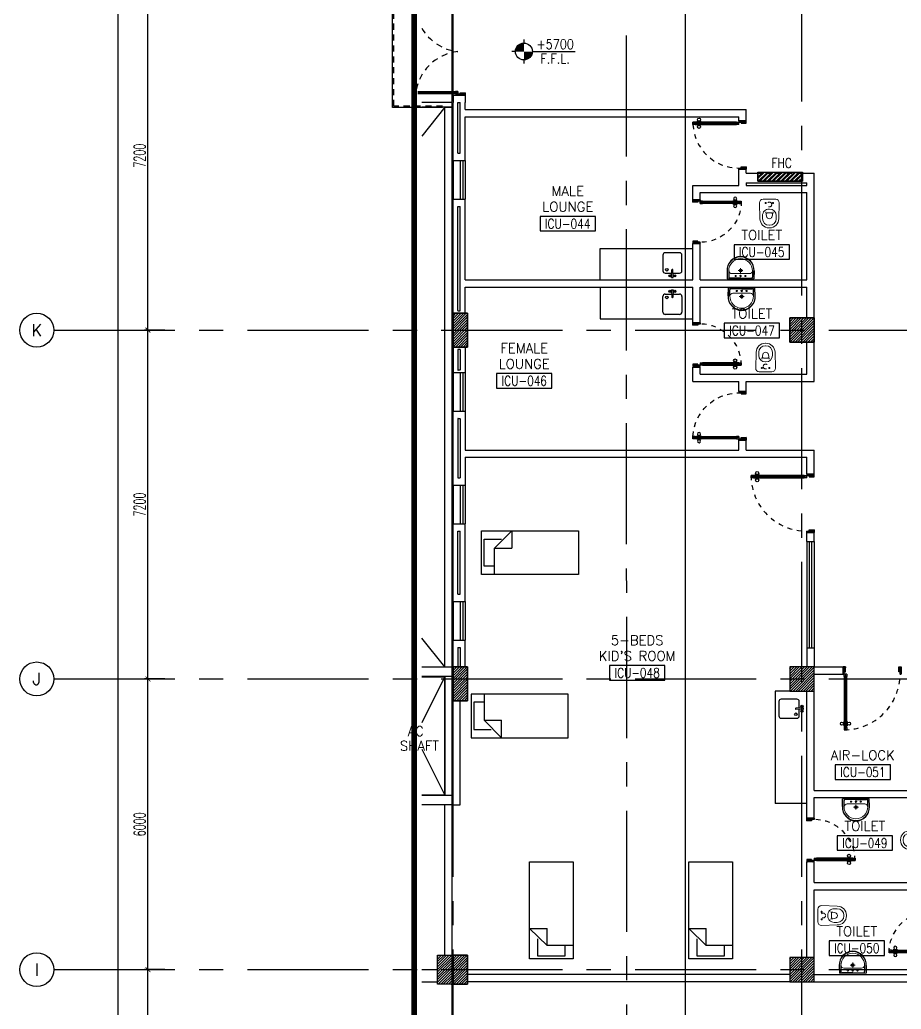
# Model space of a CAD drawing. Extents: x -0.3 to 93.5, y -1.1 to 78.4.
# Drawn here: x -0.35 to 17.84, y 36.15 to 56.57 of the extents above; entities that cross this region are included whole.
import ezdxf
from ezdxf.enums import TextEntityAlignment as Align

# ---------------------------------------------------------------- set-up
doc = ezdxf.new("R2010")
doc.units = 0
doc.header["$MEASUREMENT"] = 0
doc.header["$PDMODE"] = 34
for name, pattern in [('CENTER2', [1.125, 0.75, -0.125, 0.125, -0.125]), ('CENTERX2', [4, 2.5, -0.5, 0.5, -0.5]), ('DASHED', [0.75, 0.5, -0.25]), ('HIDDEN', [0.375, 0.25, -0.125]), ('HIDDEN2', [0.1875, 0.125, -0.0625])]:
    doc.linetypes.add(name, pattern=pattern)
doc.layers.get('0').update_dxf_attribs({"linetype": 'CONTINUOUS'})
doc.layers.get('DEFPOINTS').update_dxf_attribs({"linetype": 'CONTINUOUS'})
for name, color, linetype in [('AX-CR', 11, 'CONTINUOUS'), ('AX-DIM', 11, 'CONTINUOUS'), ('AX-TXT', 2, 'CONTINUOUS'), ('AXES', 11, 'CENTERX2'), ('COL', 11, 'CONTINUOUS'), ('DOOR', 7, 'CONTINUOUS'), ('ELEV', 11, 'CONTINUOUS'), ('FHC', 11, 'CONTINUOUS'), ('FIX', 11, 'CONTINUOUS'), ('FUR', 11, 'CONTINUOUS'), ('HAT', 11, 'CONTINUOUS'), ('INSUL', 11, 'CONTINUOUS'), ('LEV-PL', 11, 'CONTINUOUS'), ('NON-MEDICAL', 11, 'CONTINUOUS'), ('RM-BOX', 11, 'CONTINUOUS'), ('RM-NAME', 11, 'CONTINUOUS'), ('RM-NO', 11, 'CONTINUOUS'), ('ROOF', 11, 'CONTINUOUS'), ('SHAFT', 11, 'CONTINUOUS'), ('STR', 11, 'CONTINUOUS'), ('SUNI-FUR', 11, 'CONTINUOUS'), ('WALL', 11, 'CONTINUOUS'), ('WIN', 11, 'CONTINUOUS')]:
    doc.layers.add(name, color=color, linetype=linetype)
doc.styles.add('ROMANS', font='ROMANS.shx', dxfattribs={"width": 0.6})
doc.styles.add('S', font='ROMANS.SHX')
doc.dimstyles.new('STANDARD in', dxfattribs={"dimtxt": 0.24, "dimasz": 0.1, "dimexe": 0.07, "dimexo": 0.05, "dimgap": 0.05, "dimtad": 1, "dimdec": 0, "dimlfac": 1000, "dimzin": 0, "dimdsep": 46, "dimtxsty": 'ROMANS', "dimblk": 'ARCHTICK', "dimcen": 0.05, "dimdle": 0.05, "dimclrd": 7, "dimclre": 7, "dimclrt": 2, "dimadec": 0, "dimazin": 0, "dimtfac": 1, "dimtdec": 0, "dimtmove": 2, "dimatfit": 3, "dimldrblk": 'ARCHTICK', "dimfxl": 0, "dimtolj": 1, "dimtzin": 0, "dimarcsym": 0})

# ---------------------------------------------------------------- blocks, each defined once
blk = doc.blocks.new('*X110')
at = {"color": 0}
for p, q in [((73379, 149535), (73834, 149990)), ((73379, 149588), (73781, 149990)), ((73379, 149641), (73728, 149990)), ((73379, 149694), (73675, 149990)), ((73379, 149747), (73622, 149990)), ((73379, 149800), (73569, 149990)), ((73379, 149853), (73516, 149990)), ((73379, 149906), (73463, 149990)), ((73379, 149959), (73410, 149990)), ((73387, 149490), (73879, 149982)), ((73440, 149490), (73879, 149929)), ((73493, 149490), (73879, 149876)), ((73546, 149490), (73879, 149822)), ((73599, 149490), (73879, 149769)), ((73653, 149490), (73879, 149716)), ((73706, 149490), (73879, 149663)), ((73759, 149490), (73879, 149610)), ((73812, 149490), (73879, 149557)), ((73865, 149490), (73879, 149504))]:
    blk.add_line(p, q, dxfattribs=at)
blk = doc.blocks.new('*X109')
at = {"color": 0}
for p, q in [((73379, 155527), (73842, 155990)), ((73379, 155580), (73789, 155990)), ((73379, 155633), (73736, 155990)), ((73379, 155686), (73683, 155990)), ((73379, 155739), (73629, 155990)), ((73379, 155793), (73576, 155990)), ((73379, 155846), (73523, 155990)), ((73379, 155899), (73470, 155990)), ((73379, 155952), (73417, 155990)), ((73395, 155490), (73879, 155974)), ((73448, 155490), (73879, 155921)), ((73501, 155490), (73879, 155868)), ((73554, 155490), (73879, 155815)), ((73607, 155490), (73879, 155762)), ((73660, 155490), (73879, 155709)), ((73713, 155490), (73879, 155656)), ((73766, 155490), (73879, 155603)), ((73819, 155490), (73879, 155550)), ((73872, 155490), (73879, 155497))]:
    blk.add_line(p, q, dxfattribs=at)
blk = doc.blocks.new('*X107')
at = {"color": 0}
for p, q in [((73379, 162740), (73829, 163190)), ((73379, 162793), (73776, 163190)), ((73379, 162846), (73723, 163190)), ((73379, 162899), (73670, 163190)), ((73379, 162952), (73617, 163190)), ((73379, 163005), (73564, 163190)), ((73379, 163058), (73511, 163190)), ((73379, 163111), (73458, 163190)), ((73379, 163164), (73405, 163190)), ((73382, 162690), (73879, 163187)), ((73435, 162690), (73879, 163134)), ((73488, 162690), (73879, 163081)), ((73541, 162690), (73879, 163028)), ((73594, 162690), (73879, 162975)), ((73647, 162690), (73879, 162922)), ((73700, 162690), (73879, 162869)), ((73753, 162690), (73879, 162816)), ((73806, 162690), (73879, 162763)), ((73859, 162690), (73879, 162710))]:
    blk.add_line(p, q, dxfattribs=at)
blk = doc.blocks.new('AXL')
at = {"layer": 'AX-CR'}
blk.add_circle((-350, 0), 350, dxfattribs=at)
at = {"layer": 'AX-TXT', "style": 'ROMANS'}
blk.add_attdef('AX', text='', height=250, dxfattribs=at).set_placement((-350, 0), align=Align.MIDDLE)
blk = doc.blocks.new('_ARCHTICK')
at = {"color": 0, "linetype": 'ByBlock', "const_width": 0.15}
blk.add_lwpolyline([(-0.5, -0.5), (0.5, 0.5)], dxfattribs=at)
blk = doc.blocks.new('*D162')
at = {"layer": 'AX-DIM', "color": 7, "lineweight": -2, "ltscale": 0.3}
for p, q in [((5.705, 64.82), (1.613, 64.82)), ((1.683, 5.45), (1.683, 64.87)), ((6.384, 5.5), (1.613, 5.5))]:
    blk.add_line(p, q, dxfattribs=at)
at = {"layer": 'DEFPOINTS', "color": 0, "ltscale": 0.3}
for p in [(1.683, 64.82), (5.755, 64.82), (6.434, 5.5)]:
    blk.add_point(p, dxfattribs=at)
at = {"layer": 'AX-DIM', "color": 7, "lineweight": -2, "ltscale": 0.3, "xscale": 0.1, "yscale": 0.1, "zscale": 0.1}
for p, rotation in [((1.683, 64.82), 90), ((1.683, 5.5), 270)]:
    blk.add_blockref('_ARCHTICK', p, dxfattribs=dict(at, rotation=rotation))
at = {"layer": 'AX-DIM', "color": 2, "ltscale": 0.3, "insert": (1.513, 35.16), "char_height": 0.24, "attachment_point": 5, "rotation": 90, "style": 'ROMANS'}
blk.add_mtext('\\A1;59320', dxfattribs=at)
blk = doc.blocks.new('*D166')
at = {"layer": 'AX-DIM', "color": 7, "lineweight": -2, "ltscale": 0.3}
for p, q in [((2.295, 50.12), (2.295, 57.42)), ((2.645, 57.37), (2.225, 57.37)), ((2.645, 50.17), (2.225, 50.17))]:
    blk.add_line(p, q, dxfattribs=at)
at = {"layer": 'DEFPOINTS', "color": 0, "ltscale": 0.3}
for p in [(2.295, 57.37), (2.695, 57.37), (2.695, 50.17)]:
    blk.add_point(p, dxfattribs=at)
at = {"layer": 'AX-DIM', "color": 7, "lineweight": -2, "ltscale": 0.3, "xscale": 0.1, "yscale": 0.1, "zscale": 0.1}
for p, rotation in [((2.295, 57.37), 90), ((2.295, 50.17), 270)]:
    blk.add_blockref('_ARCHTICK', p, dxfattribs=dict(at, rotation=rotation))
at = {"layer": 'AX-DIM', "color": 2, "ltscale": 0.3, "insert": (2.125, 53.77), "char_height": 0.24, "attachment_point": 5, "rotation": 90, "style": 'ROMANS'}
blk.add_mtext('\\A1;7200', dxfattribs=at)
blk = doc.blocks.new('*D167')
at = {"layer": 'AX-DIM', "color": 7, "lineweight": -2, "ltscale": 0.3}
for p, q in [((2.645, 50.17), (2.225, 50.17)), ((2.295, 42.92), (2.295, 50.22)), ((2.645, 42.97), (2.225, 42.97))]:
    blk.add_line(p, q, dxfattribs=at)
at = {"layer": 'DEFPOINTS', "color": 0, "ltscale": 0.3}
for p in [(2.295, 50.17), (2.695, 50.17), (2.695, 42.97)]:
    blk.add_point(p, dxfattribs=at)
at = {"layer": 'AX-DIM', "color": 7, "lineweight": -2, "ltscale": 0.3, "xscale": 0.1, "yscale": 0.1, "zscale": 0.1}
for p, rotation in [((2.295, 50.17), 90), ((2.295, 42.97), 270)]:
    blk.add_blockref('_ARCHTICK', p, dxfattribs=dict(at, rotation=rotation))
at = {"layer": 'AX-DIM', "color": 2, "ltscale": 0.3, "insert": (2.125, 46.57), "char_height": 0.24, "attachment_point": 5, "rotation": 90, "style": 'ROMANS'}
blk.add_mtext('\\A1;7200', dxfattribs=at)
blk = doc.blocks.new('*D168')
at = {"layer": 'AX-DIM', "color": 7, "lineweight": -2, "ltscale": 0.3}
for p, q in [((2.645, 42.97), (2.225, 42.97)), ((2.295, 36.92), (2.295, 43.02)), ((2.645, 36.97), (2.225, 36.97))]:
    blk.add_line(p, q, dxfattribs=at)
at = {"layer": 'DEFPOINTS', "color": 0, "ltscale": 0.3}
for p in [(2.295, 42.97), (2.695, 42.97), (2.695, 36.97)]:
    blk.add_point(p, dxfattribs=at)
at = {"layer": 'AX-DIM', "color": 7, "lineweight": -2, "ltscale": 0.3, "xscale": 0.1, "yscale": 0.1, "zscale": 0.1}
for p, rotation in [((2.295, 42.97), 90), ((2.295, 36.97), 270)]:
    blk.add_blockref('_ARCHTICK', p, dxfattribs=dict(at, rotation=rotation))
at = {"layer": 'AX-DIM', "color": 2, "ltscale": 0.3, "insert": (2.125, 39.97), "char_height": 0.24, "attachment_point": 5, "rotation": 90, "style": 'ROMANS'}
blk.add_mtext('\\A1;6000', dxfattribs=at)
blk = doc.blocks.new('*D169')
at = {"layer": 'AX-DIM', "color": 7, "lineweight": -2, "ltscale": 0.3}
for p, q in [((2.645, 36.97), (2.225, 36.97)), ((2.295, 33.32), (2.295, 37.02)), ((2.645, 33.37), (2.225, 33.37))]:
    blk.add_line(p, q, dxfattribs=at)
at = {"layer": 'DEFPOINTS', "color": 0, "ltscale": 0.3}
for p in [(2.295, 36.97), (2.695, 36.97), (2.695, 33.37)]:
    blk.add_point(p, dxfattribs=at)
at = {"layer": 'AX-DIM', "color": 7, "lineweight": -2, "ltscale": 0.3, "xscale": 0.1, "yscale": 0.1, "zscale": 0.1}
for p, rotation in [((2.295, 36.97), 90), ((2.295, 33.37), 270)]:
    blk.add_blockref('_ARCHTICK', p, dxfattribs=dict(at, rotation=rotation))
at = {"layer": 'AX-DIM', "color": 2, "ltscale": 0.3, "insert": (2.125, 35.17), "char_height": 0.24, "attachment_point": 5, "rotation": 90, "style": 'ROMANS'}
blk.add_mtext('\\A1;3600', dxfattribs=at)
blk = doc.blocks.new('COL50')
at = {"layer": 'COL'}
blk.add_lwpolyline([(-250, 250), (-250, -250), (250, -250), (250, 250)], close=True, dxfattribs=at)
blk = doc.blocks.new('LEV1')
at = {"layer": 'LEV-PL'}
for p, q in [((0, 245), (0, 175)), ((-175, 0), (-245, 0)), ((175, 0), (1061, 0)), ((0, -175), (0, -245))]:
    blk.add_line(p, q, dxfattribs=at)
at = {"layer": 'LEV-PL', "const_width": 175}
for points in [[(-88, 0, -0.414214), (0, 88, -1)], [(88, 0, -0.414214), (0, -88, -1)]]:
    blk.add_lwpolyline(points, format="xyb", dxfattribs=at)
at = {"layer": 'LEV-PL'}
blk.add_circle((0, 0), 175, dxfattribs=at)
at = {"layer": 'LEV-PL', "color": 4, "style": 'S', "width": 0.85}
for tag, p in [('+0000', (646, 50)), ('F.F.L.', (646, -250))]:
    blk.add_attdef(tag, text='', height=200, dxfattribs=at).set_placement(p, align=Align.CENTER)
blk = doc.blocks.new('RM1')
at = {"layer": 'RM-BOX'}
blk.add_lwpolyline([(570, -200), (-570, -200), (-570, -500), (570, -500)], close=True, dxfattribs=at)
at = {"layer": 'RM-NAME', "style": 'ROMANS'}
for tag, p in [('ROOMNAME1', (0, 324)), ('ROOMNAME2', (0, 0))]:
    blk.add_attdef(tag, text='', height=200, dxfattribs=at).set_placement(p, align=Align.MIDDLE)
at = {"layer": 'RM-NO', "style": 'ROMANS', "width": 0.8}
blk.add_attdef('ROOMNO', text='', height=200, dxfattribs=at).set_placement((0, -350), align=Align.MIDDLE)
blk = doc.blocks.new('DOOR90')
at = {"layer": 'DOOR', "color": 0, "linetype": 'ByBlock'}
for p, q in [((-150, 0), (-150, -25)), ((-150, 0), (0, 0)), ((0, -50), (0, 0)), ((-1000, -25), (-1000, -75)), ((-1000, -75), (-1000, -25)), ((-950, -25), (-1000, -25)), ((-950, -75), (-1000, -75)), ((-970, -42), (-970, -58)), ((-950, -42), (-970, -42)), ((-950, -58), (-970, -58)), ((-950, -25), (-950, -42)), ((-950, -58), (-950, -75)), ((-918, -25), (-918, -18)), ((-828, -18), (-918, -18)), ((-918, -75), (-918, -82)), ((-828, -82), (-918, -82)), ((-905, -18), (-905, -9)), ((-905, -9), (-840, -9)), ((-905, -18), (-840, -18)), ((-905, -82), (-905, -91)), ((-905, -82), (-840, -82)), ((-905, -91), (-840, -91)), ((-840, -18), (-840, -9)), ((-840, -82), (-840, -91)), ((-828, -25), (-828, -18)), ((-828, -75), (-828, -82)), ((-200, -42), (-200, -25)), ((-200, -25), (-150, -25)), ((-180, -42), (-200, -42)), ((-200, -75), (-200, -58)), ((-200, -58), (-180, -58)), ((-150, -75), (-200, -75)), ((-180, -58), (-180, -42)), ((-150, -75), (-150, -25)), ((-150, -25), (-100, -25)), ((-100, -25), (-100, -50)), ((-100, -50), (0, -50)), ((-150, -900), (-150, -875)), ((-150, -875), (-100, -875)), ((0, -900), (-150, -900)), ((-150, -900), (0, -900)), ((-100, -850), (0, -850)), ((-100, -875), (-100, -850)), ((0, -850), (0, -900))]:
    blk.add_line(p, q, dxfattribs=at)
at = {"layer": 'DOOR', "color": 9, "linetype": 'ByBlock'}
for p, q in [((0, -50), (-114, 0)), ((0, -50), (-40, 0)), ((0, -50), (-100, -37)), ((0, -850), (-114, -900)), ((0, -850), (-100, -863)), ((0, -850), (-40, -900))]:
    blk.add_line(p, q, dxfattribs=at)
at = {"layer": 'DOOR', "linetype": 'ByBlock'}
for p, q in [((-200, -25), (-950, -25)), ((-200, -42), (-950, -42)), ((-200, -58), (-950, -58)), ((-950, -75), (-200, -75))]:
    blk.add_line(p, q, dxfattribs=at)
at = {"layer": 'DOOR', "color": 0, "linetype": 'ByBlock'}
for centre in [(-873, 24), (-873, -124)]:
    blk.add_circle(centre, 32.4, dxfattribs=at)
at = {"layer": 'DOOR', "color": 9, "linetype": 'ByBlock'}
for centre, radius, start, end in [((0, -50), 154, 161.1053, 166.2858), ((0, -50), 134, 158.1598, 169.28), ((0, -50), 94.4, 148.0182, 180), ((0, -50), 74.4, 137.7764, 180), ((0, -50), 114, 154.0838, 167.3774), ((0, -50), 54.4, 113.2074, 180), ((0, -50), 34.4, 90, 180), ((0, -50), 14.4, 90, 180), ((0, -850), 154, 193.7142, 198.8947), ((0, -850), 134, 190.72, 201.8402), ((0, -850), 94.4, 180, 211.9818), ((0, -850), 74.4, 180, 222.2236), ((0, -850), 54.4, 180, 246.7926), ((0, -850), 34.4, 180, 270), ((0, -850), 14.4, 180, 270)]:
    blk.add_arc(centre, radius, start, end, dxfattribs=at)
at = {"layer": 'DOOR', "linetype": 'HIDDEN', "ltscale": 0.5}
blk.add_arc((-150, -25), 850, 180, 270, dxfattribs=at)
blk = doc.blocks.new('DOOR100')
at = {"layer": 'DOOR', "color": 0, "linetype": 'ByBlock'}
for p, q in [((-25, 1300), (-75, 1300)), ((-75, 1300), (-25, 1300)), ((-75, 1250), (-75, 1300)), ((-58, 1250), (-75, 1250)), ((-42, 1270), (-58, 1270)), ((-58, 1250), (-58, 1270)), ((-42, 1250), (-42, 1270)), ((-25, 1250), (-42, 1250)), ((-25, 1250), (-25, 1300)), ((-82, 1205), (-91, 1205)), ((-91, 1205), (-91, 1140)), ((-82, 1140), (-91, 1140)), ((-75, 1218), (-82, 1218)), ((-82, 1128), (-82, 1218)), ((-82, 1205), (-82, 1140)), ((-75, 1128), (-82, 1128)), ((-25, 1218), (-18, 1218)), ((-25, 1128), (-18, 1128)), ((-18, 1128), (-18, 1218)), ((-18, 1205), (-9, 1205)), ((-18, 1205), (-18, 1140)), ((-18, 1140), (-9, 1140)), ((-9, 1205), (-9, 1140)), ((-1200, 0), (-1200, 150)), ((-1200, 150), (-1175, 150)), ((-1200, 150), (-1200, 0)), ((-1150, 0), (-1200, 0)), ((-1175, 150), (-1175, 100)), ((-1175, 100), (-1150, 100)), ((-1150, 100), (-1150, 0)), ((-75, 200), (-58, 200)), ((-75, 150), (-75, 200)), ((-75, 150), (-25, 150)), ((-58, 200), (-58, 180)), ((-58, 180), (-42, 180)), ((-50, 100), (-50, 0)), ((-25, 100), (-50, 100)), ((-50, 0), (0, 0)), ((-42, 200), (-25, 200)), ((-42, 180), (-42, 200)), ((-25, 200), (-25, 150)), ((0, 150), (-25, 150)), ((-25, 150), (-25, 100)), ((0, 150), (0, 0))]:
    blk.add_line(p, q, dxfattribs=at)
at = {"layer": 'DOOR', "linetype": 'ByBlock'}
for p, q in [((-75, 1250), (-75, 200)), ((-58, 200), (-58, 1250)), ((-42, 200), (-42, 1250)), ((-25, 200), (-25, 1250)), ((0, 0), (0, 150))]:
    blk.add_line(p, q, dxfattribs=at)
at = {"layer": 'DOOR', "color": 9, "linetype": 'ByBlock'}
for p, q in [((-1150, 0), (-1200, 114)), ((-1150, 0), (-1200, 40)), ((-1150, 0), (-1163, 100)), ((-50, 0), (0, 114)), ((-50, 0), (-37, 100)), ((-50, 0), (0, 40))]:
    blk.add_line(p, q, dxfattribs=at)
at = {"layer": 'DOOR', "color": 0, "linetype": 'ByBlock'}
for centre in [(-124, 1173), (24, 1173)]:
    blk.add_circle(centre, 32.4, dxfattribs=at)
at = {"layer": 'DOOR', "linetype": 'HIDDEN', "ltscale": 0.5}
blk.add_arc((-25, 150), 1150, 90, 180.0001, dxfattribs=at)
at = {"layer": 'DOOR', "color": 9, "linetype": 'ByBlock'}
for centre, radius, start, end in [((-1150, 0), 154, 103.7142, 108.8947), ((-1150, 0), 134, 100.72, 111.8402), ((-1150, 0), 94.4, 90, 121.9818), ((-1150, 0), 74.4, 90, 132.2236), ((-1150, 0), 54.4, 90, 156.7926), ((-1150, 0), 34.4, 90, 180), ((-1150, 0), 14.4, 90, 180), ((-50, 0), 94.4, 58.0182, 90), ((-50, 0), 74.4, 47.7764, 90), ((-50, 0), 54.4, 23.2074, 90), ((-50, 0), 34.4, 0, 90), ((-50, 0), 14.4, 0, 90), ((-50, 0), 134, 68.1598, 79.28), ((-50, 0), 114, 64.0838, 77.3774), ((-50, 0), 154, 71.1053, 76.2858)]:
    blk.add_arc(centre, radius, start, end, dxfattribs=at)
blk = doc.blocks.new('C11')
at = {"layer": 'HAT'}
h = blk.add_hatch(dxfattribs=at)
h.set_pattern_fill('ANSI31', color=256, scale=300, style=0)
h.set_pattern_definition([(45, (-248556.182, -75061.005), (-26.5165043, 26.5165043), [])])
h.paths.add_polyline_path([(300, 700), (0, 700), (0, 350), (300, 350)])
h.paths.add_polyline_path([(300, 350), (0, 350), (0, 0), (300, 0)])
at = {"layer": 'COL'}
blk.add_lwpolyline([(300, 700), (300, 0), (0, 0), (0, 700)], close=True, dxfattribs=at)
blk = doc.blocks.new('C5V')
at = {"layer": 'HAT'}
h = blk.add_hatch(dxfattribs=at)
h.set_pattern_fill('ANSI31', color=256, scale=300, style=0)
h.set_pattern_definition([(45, (-249196.182, -54711.005), (-26.5165043, 26.5165043), [])])
h.paths.add_polyline_path([(-20, 600), (-320, 600), (-320, 300), (-20, 300)])
h.paths.add_polyline_path([(-20, 300), (-320, 300), (-320, 0), (-20, 0)])
h = blk.add_hatch(dxfattribs=at)
h.set_pattern_fill('ANSI31', color=256, scale=300, style=0)
h.set_pattern_definition([(45, (-248876.182, -54711.005), (-26.5165043, 26.5165043), [])])
h.paths.add_polyline_path([(300, 600), (0, 600), (0, 300), (300, 300)])
h.paths.add_polyline_path([(300, 300), (0, 300), (0, 0), (300, 0)])
at = {"layer": 'COL'}
for points in [[(-20, 600), (-20, 0), (-320, 0), (-320, 600)], [(300, 600), (300, 0), (0, 0), (0, 600)]]:
    blk.add_lwpolyline(points, close=True, dxfattribs=at)
blk = doc.blocks.new('FHC')
at = {"layer": 'FHC', "linetype": 'ByBlock', "ltscale": 0.3}
h = blk.add_hatch(dxfattribs=at)
h.set_pattern_fill('ANSI32', color=250, scale=175, style=0)
h.set_pattern_definition([(45, (-232656.18, -31241.005), (-46.403883, 46.403883), []), (45, (-232625.246, -31241.005), (-46.403883, 46.403883), [])])
h.paths.add_polyline_path([(460, -190), (460, 0), (-460, 0), (-460, -190)])
h.paths.add_polyline_path([(-673, -611), (-673, -190), (-410, -190), (-410, -611)], flags=9)
blk.add_lwpolyline([(-460, 0), (460, 0), (460, -190), (-460, -190)], close=True, dxfattribs=at)
blk = doc.blocks.new('DOOR-10')
at = {"layer": 'DOOR', "color": 0, "linetype": 'ByBlock'}
for p, q in [((-26, 1100), (-76, 1100)), ((-76, 1100), (-26, 1100)), ((-76, 1050), (-76, 1100)), ((-59, 1050), (-76, 1050)), ((-43, 1070), (-59, 1070)), ((-59, 1050), (-59, 1070)), ((-43, 1050), (-43, 1070)), ((-26, 1050), (-43, 1050)), ((-26, 1050), (-26, 1100)), ((-83, 1005), (-92, 1005)), ((-92, 1005), (-92, 940)), ((-83, 940), (-92, 940)), ((-76, 1018), (-83, 1018)), ((-83, 928), (-83, 1018)), ((-83, 1005), (-83, 940)), ((-76, 928), (-83, 928)), ((-26, 1018), (-18, 1018)), ((-26, 928), (-18, 928)), ((-18, 928), (-18, 1018)), ((-18, 1005), (-9, 1005)), ((-18, 1005), (-18, 940)), ((-18, 940), (-9, 940)), ((-9, 1005), (-9, 940)), ((-1001, 0), (-1001, 150)), ((-1001, 150), (-976, 150)), ((-1001, 150), (-1001, 0)), ((-951, 0), (-1001, 0)), ((-976, 150), (-976, 100)), ((-976, 100), (-951, 100)), ((-951, 100), (-951, 0)), ((-76, 200), (-59, 200)), ((-76, 150), (-76, 200)), ((-76, 150), (-26, 150)), ((-59, 200), (-59, 180)), ((-59, 180), (-43, 180)), ((-51, 100), (-51, 0)), ((-26, 100), (-51, 100)), ((-51, 0), (-1, 0)), ((-43, 200), (-26, 200)), ((-43, 180), (-43, 200)), ((-26, 200), (-26, 150)), ((-1, 150), (-26, 150)), ((-26, 150), (-26, 100))]:
    blk.add_line(p, q, dxfattribs=at)
at = {"layer": 'DOOR', "linetype": 'ByBlock'}
for p, q in [((-76, 1050), (-76, 200)), ((-59, 200), (-59, 1050)), ((-43, 200), (-43, 1050)), ((-26, 200), (-26, 1050))]:
    blk.add_line(p, q, dxfattribs=at)
at = {"layer": 'DOOR', "color": 9, "linetype": 'ByBlock'}
for p, q in [((-951, 0), (-1001, 114)), ((-951, 0), (-1001, 40)), ((-951, 0), (-964, 100)), ((-51, 0), (-1, 114)), ((-51, 0), (-37, 100)), ((-51, 0), (-1, 40)), ((-1, 0), (-1, 150))]:
    blk.add_line(p, q, dxfattribs=at)
at = {"layer": 'DOOR', "color": 0, "linetype": 'ByBlock'}
for centre in [(-124, 973), (23, 973)]:
    blk.add_circle(centre, 32.4, dxfattribs=at)
at = {"layer": 'DOOR', "linetype": 'HIDDEN', "ltscale": 0.5}
blk.add_arc((-23, 149), 952, 93.1482, 179.9482, dxfattribs=at)
at = {"layer": 'DOOR', "color": 9, "linetype": 'ByBlock'}
for centre, radius, start, end in [((-951, 0), 154, 103.7142, 108.8947), ((-951, 0), 134, 100.72, 111.8402), ((-951, 0), 94.4, 90, 121.9818), ((-951, 0), 74.4, 90, 132.2236), ((-951, 0), 54.4, 90, 156.7926), ((-951, 0), 34.4, 90, 180), ((-951, 0), 14.4, 90, 180), ((-51, 0), 94.4, 58.0182, 90), ((-51, 0), 74.4, 47.7764, 90), ((-51, 0), 54.4, 23.2074, 90), ((-51, 0), 34.4, 0, 90), ((-51, 0), 14.4, 0, 90), ((-51, 0), 134, 68.1598, 79.28), ((-51, 0), 114, 64.0838, 77.3774), ((-51, 0), 154, 71.1053, 76.2858)]:
    blk.add_arc(centre, radius, start, end, dxfattribs=at)
blk = doc.blocks.new('WC1')
at = {"layer": 'FIX', "lineweight": 20}
for p, q in [((-727, 5), (-727, -5)), ((-674, 5), (-674, -5)), ((-534, 24), (-540, 0)), ((-540, 0), (-534, -24)), ((-210, 204), (-538, 194)), ((-475, 141), (-538, 141)), ((-395, 76), (-490, 60)), ((-339, 5), (-339, -5)), ((-538, -141), (-475, -141)), ((-538, -194), (-210, -204)), ((-490, -60), (-395, -76))]:
    blk.add_line(p, q, dxfattribs=at)
at = {"layer": 'FIX', "linetype": 'Continuous', "lineweight": 20}
blk.add_line((-420, -47), (-420, 45), dxfattribs=at)
at = {"layer": 'FIX', "lineweight": 20}
blk.add_lwpolyline([(-213, -204), (-210, -204, 0.414214), (-137, -131), (-137, 0), (-137, 131, 0.414214), (-210, 204)], format="xyb", dxfattribs=at)
at = {"layer": 'FIX', "linetype": 'HIDDEN2', "lineweight": 20, "ltscale": 0.3}
blk.add_circle((-245, 0), 49.8, dxfattribs=at)
at = {"layer": 'FIX', "linetype": 'HIDDEN', "lineweight": 20, "ltscale": 0.05}
for centre in [(-213, 78), (-213, -77)]:
    blk.add_circle(centre, 11.6, dxfattribs=at)
at = {"layer": 'FIX', "lineweight": 20}
for centre, radius, start, end in [((-538, 5), 189, 90, 180), ((-538, 5), 136, 90, 180), ((-473, -7), 68.2, 128.9242, 152.8468), ((-464, -18), 82, 108.496, 128.9242), ((-475, 5), 136, 360, 90), ((-538, -5), 189, 180, 270), ((-538, -5), 136, 180, 270), ((-473, 7), 68.2, 207.1532, 231.0758), ((-464, 18), 82, 231.0758, 251.504), ((-475, -5), 136, 270, 0)]:
    blk.add_arc(centre, radius, start, end, dxfattribs=at)
at = {"layer": 'FIX', "linetype": 'Continuous', "lineweight": 20}
for centre, start, end in [((-443, 46), 357.6662, 91.6121), ((-442, -46), 268.3879, 2.3338)]:
    blk.add_arc(centre, 22.3, start, end, dxfattribs=at)
blk = doc.blocks.new('LAV1')
at = {"layer": 'FIX', "linetype": 'ByBlock', "ltscale": 0.3}
for p, q in [((-280, 210), (-275, 50)), ((-245, 210), (-245, 85)), ((245, 210), (245, 85)), ((280, 210), (275, 50)), ((0, 60), (-220, 60)), ((0, 60), (220, 60))]:
    blk.add_line(p, q, dxfattribs=at)
at = {"layer": 'FIX', "linetype": 'Continuous', "lineweight": 20}
for p, q in [((-275, 210), (-275, 50)), ((275, 210), (275, 50)), ((0, 50), (-275, 50)), ((0, 50), (-252, 50)), ((0, 155), (-181, 155)), ((0, 155), (181, 155)), ((0, 50), (252, 50)), ((0, 50), (275, 50))]:
    blk.add_line(p, q, dxfattribs=at)
at = {"layer": 'FIX', "linetype": 'DASHED', "lineweight": 20, "ltscale": 0.05}
for p, q in [((50, 220), (-50, 220)), ((0, 170), (0, 270)), ((0, 170), (0, 270))]:
    blk.add_line(p, q, dxfattribs=at)
at = {"layer": 'FIX', "lineweight": 20}
for p, q in [((16, 107), (-15, 107)), ((0, 92), (0, 123))]:
    blk.add_line(p, q, dxfattribs=at)
for centre, radius in [((0, 220), 29.5), ((0, 220), 22.5), ((0, 107), 15.5)]:
    blk.add_circle(centre, radius, dxfattribs=at)
at = {"layer": 'FIX', "linetype": 'HIDDEN', "lineweight": 20, "ltscale": 0.05}
for centre in [(-100, 107), (100, 107)]:
    blk.add_circle(centre, 12.4, dxfattribs=at)
at = {"layer": 'FIX', "linetype": 'ByBlock', "ltscale": 0.3}
for centre, radius, start, end in [((7, 220), 287, 91.3776, 182.0064), ((-7, 220), 287, 357.9936, 88.6224), ((-220, 85), 24.9, 179.7021, 269.9486), ((220, 85), 24.9, 270.0514, 0.2979)]:
    blk.add_arc(centre, radius, start, end, dxfattribs=at)
at = {"layer": 'FIX', "linetype": 'Continuous', "lineweight": 20}
for centre, radius, start, end in [((8, 217), 283, 91.6988, 181.351), ((8, 212), 253, 91.7328, 180.4884), ((-8, 217), 283, 358.649, 88.3012), ((-8, 212), 253, 359.5116, 88.2672), ((-179, 222), 66.9, 190.2006, 268.0786), ((179, 222), 66.9, 271.9214, 349.7994)]:
    blk.add_arc(centre, radius, start, end, dxfattribs=at)

msp = doc.modelspace()

# ---------------------------------------------------------------- linework, layer by layer
at = {"layer": 'AXES'}
for p, q in [((15.7924, -1.1143), (15.7924, 77.6984)), ((8.5724, -1.1143), (8.5724, 77.3484)), ((8.5924, -1.1143), (8.5924, 77.3484)), ((12.1924, 5.75), (12.1674, 64.57)), ((0.35, 50.17), (24.7924, 50.17)), ((0.35, 42.97), (24.7924, 42.97)), ((0.35, 36.97), (24.7924, 36.97))]:
    msp.add_line(p, q, dxfattribs=at)
at = {"layer": 'COL'}
for points in [[(7.9459, 43.22), (8.5724, 43.22), (8.5724, 43.02), (7.9459, 43.02)], [(7.9459, 40.57), (8.5724, 40.57), (8.5724, 40.37), (7.9459, 40.37)]]:
    msp.add_lwpolyline(points, dxfattribs=at)
at = {"layer": 'DOOR', "linetype": 'ByBlock'}
for p, q in [((7.8674, 55.095), (8.6424, 55.095)), ((8.6424, 55.078), (7.8674, 55.078)), ((8.6424, 55.062), (7.8674, 55.062)), ((8.6424, 55.045), (7.8674, 55.045))]:
    msp.add_line(p, q, dxfattribs=at)
at = {"layer": 'DOOR', "color": 0, "linetype": 'ByBlock'}
for p, q in [((8.6424, 55.095), (8.6424, 55.078)), ((8.6924, 55.095), (8.6424, 55.095)), ((8.6424, 55.078), (8.6624, 55.078)), ((8.6424, 55.062), (8.6424, 55.045)), ((8.6624, 55.062), (8.6424, 55.062)), ((8.6424, 55.045), (8.6924, 55.045)), ((8.6624, 55.078), (8.6624, 55.062)), ((8.6924, 55.095), (8.6924, 55.045)), ((8.6924, 55.02), (8.6924, 55.045)), ((8.6924, 55.045), (8.7424, 55.045)), ((8.8424, 55.02), (8.6924, 55.02)), ((8.7424, 55.07), (8.8424, 55.07)), ((8.7424, 55.045), (8.7424, 55.07)), ((8.8424, 55.07), (8.8424, 55.02))]:
    msp.add_line(p, q, dxfattribs=at)
at = {"layer": 'DOOR', "color": 9, "linetype": 'ByBlock'}
for q in [(8.7286, 55.02), (8.7424, 55.0566), (8.8022, 55.02)]:
    msp.add_line((8.8424, 55.07), q, dxfattribs=at)
at = {"layer": 'DOOR', "linetype": 'HIDDEN', "ltscale": 0.5}
for centre, start, end in [((8.7996, 56.9022), 210.22773, 263.76895), ((8.7996, 54.9378), 96.23105, 173.76905)]:
    msp.add_arc(centre, 0.9881, start, end, dxfattribs=at)
at = {"layer": 'DOOR', "color": 9, "linetype": 'ByBlock'}
for radius, start, end in [(0.1544, 193.71423, 198.89471), (0.1344, 190.71998, 201.84015), (0.1144, 192.62257, 205.91616), (0.0944, 180, 211.98181), (0.0744, 180, 222.22357), (0.0544, 180, 246.79262), (0.0344, 180, 270), (0.0144, 180, 270)]:
    msp.add_arc((8.8424, 55.07), radius, start, end, dxfattribs=at)
at = {"layer": 'ELEV', "linetype": 'CENTER2', "const_width": 0.12}
msp.add_lwpolyline([(7.7917, 4.3737), (7.7917, 68.212)], dxfattribs=at)
at = {"layer": 'FUR'}
for p, q in [((9.1795, 46.0282), (11.1795, 46.0282)), ((9.1795, 45.1282), (9.1795, 46.0282)), ((9.4511, 45.667), (9.8045, 46.0282)), ((9.8045, 46.0282), (9.8045, 45.667)), ((11.1795, 46.0282), (11.1795, 45.1282)), ((9.2349, 45.856), (9.5946, 45.856)), ((9.2349, 45.2981), (9.2349, 45.856)), ((9.4511, 45.667), (9.8045, 45.667)), ((9.4511, 45.1282), (9.4511, 45.667)), ((9.4511, 45.2981), (9.2349, 45.2981)), ((11.1795, 45.1282), (9.1795, 45.1282)), ((10.9662, 42.6575), (8.9662, 42.6575)), ((8.9662, 42.6575), (8.9662, 41.7575)), ((9.0217, 42.4876), (9.0217, 41.9297)), ((9.2379, 42.4876), (9.0217, 42.4876)), ((9.2379, 42.6575), (9.2379, 42.1186)), ((10.9662, 41.7575), (10.9662, 42.6575)), ((9.2379, 42.1186), (9.5913, 42.1186)), ((9.2379, 42.1186), (9.5913, 41.7575)), ((9.5913, 41.7575), (9.5913, 42.1186)), ((9.0217, 41.9297), (9.3814, 41.9297)), ((8.9662, 41.7575), (10.9662, 41.7575)), ((10.1718, 37.1944), (10.1718, 39.1944)), ((10.1718, 39.1944), (11.0718, 39.1944)), ((11.0718, 39.1944), (11.0718, 37.1944)), ((13.4579, 37.1944), (13.4579, 39.1944)), ((13.4579, 39.1944), (14.3579, 39.1944)), ((14.3579, 39.1944), (14.3579, 37.1944)), ((10.1718, 37.8194), (10.5329, 37.8194)), ((10.5329, 37.466), (10.1718, 37.8194)), ((10.5329, 37.466), (10.5329, 37.8194)), ((13.4579, 37.8194), (13.819, 37.8194)), ((13.819, 37.466), (13.4579, 37.8194)), ((13.819, 37.466), (13.819, 37.8194)), ((10.344, 37.2498), (10.344, 37.6095)), ((13.63, 37.2498), (13.63, 37.6095)), ((11.0718, 37.466), (10.5329, 37.466)), ((10.9019, 37.466), (10.9019, 37.2498)), ((14.3579, 37.466), (13.819, 37.466)), ((14.188, 37.466), (14.188, 37.2498)), ((11.0718, 37.1944), (10.1718, 37.1944)), ((10.9019, 37.2498), (10.344, 37.2498)), ((14.3579, 37.1944), (13.4579, 37.1944)), ((14.188, 37.2498), (13.63, 37.2498))]:
    msp.add_line(p, q, dxfattribs=at)
at = {"layer": 'INSUL'}
for p, q in [((8.6924, 53.82), (8.6924, 54.87)), ((8.6924, 54.87), (8.7424, 54.87)), ((8.7424, 53.82), (8.7424, 54.87)), ((8.6924, 53.82), (8.7424, 53.82)), ((8.6924, 50.573), (8.6924, 52.72)), ((8.6924, 52.72), (8.7424, 52.72)), ((8.7424, 50.573), (8.7424, 52.72)), ((8.6954, 50.57), (8.7394, 50.57)), ((8.6924, 49.77), (8.6924, 49.348)), ((8.7424, 49.77), (8.6924, 49.77)), ((8.7424, 49.77), (8.7424, 49.348)), ((8.7394, 49.345), (8.6954, 49.345)), ((8.6924, 48.342), (8.6924, 47.12)), ((8.6954, 48.345), (8.7394, 48.345)), ((8.7424, 48.342), (8.7424, 47.12)), ((8.6924, 47.12), (8.7424, 47.12)), ((8.6924, 44.72), (8.6924, 46.02)), ((8.6924, 46.02), (8.7424, 46.02)), ((8.7424, 44.72), (8.7424, 46.02)), ((8.6924, 44.72), (8.7424, 44.72)), ((8.6924, 43.62), (8.6924, 43.22)), ((8.6924, 43.62), (8.7424, 43.62)), ((8.7424, 43.62), (8.7424, 43.22))]:
    msp.add_line(p, q, dxfattribs=at)
for centre, start, end in [((8.6954, 50.573), 180, 270), ((8.7394, 50.573), 270, 360), ((8.6954, 49.348), 180, 270), ((8.7394, 49.348), 270, 0), ((8.6954, 48.342), 90, 180), ((8.7394, 48.342), 0, 90)]:
    msp.add_arc(centre, 0.003, start, end, dxfattribs=at)
at = {"layer": 'NON-MEDICAL'}
for p, q in [((11.6278, 51.8575), (13.5424, 51.8575)), ((11.6278, 51.2075), (11.6278, 51.8575)), ((12.9236, 51.7167), (12.9236, 51.3956)), ((13.2664, 51.7665), (12.9735, 51.7665)), ((13.3163, 51.3956), (13.3163, 51.7167)), ((12.9735, 51.3457), (13.11, 51.3457)), ((13.1039, 51.2575), (13.11, 51.4128)), ((13.1039, 51.2575), (13.136, 51.2575)), ((13.136, 51.2575), (13.1299, 51.4128)), ((13.1299, 51.3457), (13.2664, 51.3457)), ((11.6278, 51.0521), (11.6278, 50.4021)), ((12.9236, 50.5429), (12.9236, 50.864)), ((12.9735, 50.9139), (13.11, 50.9139)), ((13.1039, 51.0021), (13.136, 51.0021)), ((13.1039, 51.0021), (13.11, 50.8468)), ((13.136, 51.0021), (13.1299, 50.8468)), ((13.1299, 50.9139), (13.2664, 50.9139)), ((13.3163, 50.864), (13.3163, 50.5429)), ((13.2664, 50.493), (12.9735, 50.493)), ((11.6278, 50.4021), (13.5424, 50.4021)), ((15.5374, 42.72), (15.2374, 42.72)), ((15.2374, 42.72), (15.2374, 40.3991)), ((15.317, 42.5028), (15.317, 42.2099)), ((15.6879, 42.5527), (15.3668, 42.5527)), ((15.7378, 42.3663), (15.7378, 42.5028)), ((15.826, 42.3724), (15.6707, 42.3663)), ((15.826, 42.3403), (15.6707, 42.3464)), ((15.7378, 42.2099), (15.7378, 42.3464)), ((15.826, 42.3403), (15.826, 42.3724)), ((15.3668, 42.16), (15.6879, 42.16)), ((15.8874, 40.3991), (15.2374, 40.3991))]:
    msp.add_line(p, q, dxfattribs=at)
for centre, radius in [((13.0055, 51.4151), 0.0255), ((13.0702, 51.2886), 0.0217), ((13.0702, 51.2886), 0.014), ((13.1697, 51.2886), 0.0217), ((13.1697, 51.2886), 0.014), ((13.0055, 50.8444), 0.0255), ((13.0702, 50.971), 0.0217), ((13.0702, 50.971), 0.014), ((13.1697, 50.971), 0.0217), ((13.1697, 50.971), 0.014), ((15.7949, 42.4061), 0.0217), ((15.7949, 42.3066), 0.0217), ((15.7949, 42.4061), 0.014), ((15.7949, 42.3066), 0.014), ((15.6684, 42.2419), 0.0255)]:
    msp.add_circle(centre, radius, dxfattribs=at)
for centre, radius, start, end in [((12.9735, 51.7167), 0.0499, 90, 180), ((13.2664, 51.7167), 0.0499, 0, 90), ((12.9735, 51.3956), 0.0499, 180, 270), ((13.12, 51.4128), 0.00997, 0, 180), ((13.2664, 51.3956), 0.0499, 270, 0), ((12.9735, 50.864), 0.0499, 90, 180), ((13.2664, 50.864), 0.0499, 0, 90), ((13.12, 50.8468), 0.00997, 180, 0), ((12.9735, 50.5429), 0.0499, 180, 270), ((13.2664, 50.5429), 0.0499, 270, 0), ((15.3668, 42.5028), 0.0499, 90, 180), ((15.6879, 42.5028), 0.0499, 0, 90), ((15.6707, 42.3564), 0.00997, 90, 270), ((15.3668, 42.2099), 0.0499, 180, 270), ((15.6879, 42.2099), 0.0499, 270, 0)]:
    msp.add_arc(centre, radius, start, end, dxfattribs=at)
at = {"layer": 'ROOF'}
for p, q in [((8.5724, 54.87), (7.9459, 54.87)), ((8.5724, 54.77), (7.9459, 54.77)), ((8.4224, 43.22), (8.4224, 54.77)), ((8.4224, 54.77), (8.5668, 54.77)), ((8.5724, 43.22), (8.5724, 54.765))]:
    msp.add_line(p, q, dxfattribs=at)
at = {"layer": 'SHAFT'}
for p, q in [((8.4224, 54.77), (7.9459, 54.1737)), ((8.4224, 43.2213), (7.9459, 43.8128)), ((8.4224, 43.02), (7.9459, 42.067)), ((7.9459, 41.523), (8.4224, 40.57))]:
    msp.add_line(p, q, dxfattribs=at)
at = {"layer": 'STR'}
msp.add_line((8.5724, 54.77), (8.5724, 54.87), dxfattribs=at)
msp.add_lwpolyline([(8.3724, 54.765), (7.3424, 54.765), (7.3424, 57.4), (8.4224, 57.4)], dxfattribs=at)
at = {"layer": 'STR', "linetype": 'HIDDEN2'}
msp.add_lwpolyline([(8.3724, 54.795), (7.3724, 54.795), (7.3724, 57.37), (8.4224, 57.37)], dxfattribs=at)
at = {"layer": 'SUNI-FUR', "linetype": 'Continuous'}
msp.add_line((13.3924, 5.75), (13.3924, 64.57), dxfattribs=at)
at = {"layer": 'WALL', "linetype": 'ByBlock'}
for p, q in [((8.5924, 55.02), (8.8424, 55.02)), ((8.5924, 55.02), (8.5924, 54.87)), ((8.8424, 55.02), (8.8424, 54.87)), ((14.4924, 54.4887), (14.6424, 54.4887)), ((15.8924, 49.2575), (15.8924, 49.92)), ((14.4924, 48.9012), (14.6424, 48.9012)), ((14.4924, 47.9012), (14.6424, 47.9012)), ((16.0424, 47.195), (16.0424, 47.695)), ((15.8924, 47.195), (15.8924, 47.545)), ((15.8924, 45.8075), (15.8924, 45.995)), ((16.0424, 45.8075), (16.0424, 45.995)), ((16.0424, 43.6075), (15.8924, 43.6075)), ((15.8924, 43.6075), (15.8924, 43.22)), ((16.0424, 43.6075), (16.0424, 43.22)), ((16.0424, 43.22), (16.6424, 43.22)), ((16.6424, 43.07), (16.6424, 43.22)), ((16.0424, 43.07), (16.6424, 43.07)), ((16.0424, 40.67), (18.4424, 40.67)), ((16.0424, 40.52), (18.4424, 40.52)), ((8.5724, 40.37), (8.7424, 40.37)), ((16.0424, 40.095), (15.8924, 40.095)), ((16.0424, 39.195), (15.8924, 39.195)), ((16.0424, 38.77), (18.4424, 38.77)), ((16.0424, 38.62), (18.4424, 38.62)), ((16.0424, 36.87), (18.4424, 36.87)), ((16.0424, 36.72), (18.5924, 36.72))]:
    msp.add_line(p, q, dxfattribs=at)
at = {"layer": 'WALL'}
for p, q in [((8.5924, 53.67), (8.5924, 54.87)), ((8.8424, 54.72), (8.8424, 54.87)), ((8.8424, 54.72), (14.6424, 54.72)), ((8.8424, 54.57), (14.4924, 54.57)), ((8.8424, 53.67), (8.8424, 54.57)), ((14.4924, 54.4887), (14.4924, 54.57)), ((14.6424, 54.4887), (14.6424, 54.72)), ((8.5924, 53.67), (8.8424, 53.67)), ((14.4924, 53.1575), (14.4924, 53.4887)), ((14.6424, 53.4887), (14.4924, 53.4887)), ((14.6424, 53.4075), (14.6424, 53.4887)), ((14.6424, 53.4075), (14.8824, 53.4075)), ((14.8824, 53.4029), (14.8824, 53.2425)), ((15.8024, 53.4075), (16.0424, 53.4075)), ((15.8024, 53.2425), (15.8024, 53.4075)), ((16.0424, 49.1075), (16.0424, 53.4075)), ((13.5424, 53.1575), (14.4924, 53.1575)), ((13.5424, 52.8575), (13.5424, 53.1575)), ((14.6424, 53.2075), (15.8924, 53.2075)), ((14.6424, 53.2075), (14.6432, 53.1575)), ((14.6432, 53.1575), (15.8924, 53.1575)), ((14.8824, 53.2425), (15.8024, 53.2425)), ((15.8924, 53.1575), (15.8924, 53.2075)), ((13.6924, 53.0075), (15.8924, 53.0075)), ((13.6924, 52.8575), (13.6924, 53.0075)), ((15.8924, 51.2075), (15.8924, 53.0075)), ((8.5924, 50.52), (8.5924, 52.87)), ((8.5924, 52.87), (8.8424, 52.87)), ((8.8424, 51.2075), (8.8424, 52.87)), ((13.5424, 52.8575), (13.6924, 52.8575)), ((13.5424, 51.9575), (13.6924, 51.9575)), ((13.5424, 51.2075), (13.5424, 51.9575)), ((13.6924, 51.2075), (13.6924, 51.9575)), ((8.8424, 51.2075), (13.5424, 51.2075)), ((8.8424, 50.52), (8.8424, 51.0575)), ((8.8424, 51.0575), (13.5424, 51.0575)), ((13.5424, 50.3075), (13.5424, 51.0575)), ((13.6924, 51.2075), (15.8924, 51.2075)), ((13.6924, 50.3075), (13.6924, 51.0575)), ((13.6924, 51.0575), (15.8924, 51.0575)), ((15.7924, 51.2075), (15.8924, 51.2075)), ((15.8924, 50.42), (15.8924, 51.0575)), ((13.5424, 50.3075), (13.6924, 50.3075)), ((8.5924, 49.82), (8.5924, 49.295)), ((8.8424, 49.82), (8.8424, 49.295)), ((8.5924, 49.295), (8.8424, 49.295)), ((13.5424, 49.1075), (13.5424, 49.4075)), ((13.5424, 49.4075), (13.6924, 49.4075)), ((13.6924, 49.2575), (13.6924, 49.4075)), ((13.6924, 49.2575), (15.8924, 49.2575)), ((13.5424, 49.1075), (14.4924, 49.1075)), ((14.4924, 48.9012), (14.4924, 49.1075)), ((14.6424, 49.1075), (16.0424, 49.1075)), ((14.6424, 48.9012), (14.6424, 49.1075)), ((8.5924, 48.495), (8.8424, 48.495)), ((8.5924, 46.97), (8.5924, 48.495)), ((8.8424, 48.495), (8.8424, 47.695)), ((14.4924, 47.695), (14.4924, 47.9012)), ((14.6424, 47.695), (14.6424, 47.9012)), ((8.8424, 47.695), (14.4924, 47.695)), ((14.6424, 47.695), (16.0424, 47.695)), ((8.8424, 47.545), (8.8424, 46.97)), ((8.8424, 47.545), (15.8924, 47.545)), ((15.8924, 47.195), (16.0424, 47.195)), ((8.5924, 46.97), (8.8424, 46.97)), ((8.5924, 44.57), (8.5924, 46.17)), ((8.5924, 46.17), (8.8424, 46.17)), ((8.8424, 44.57), (8.8424, 46.17)), ((15.8924, 45.995), (16.0424, 45.995)), ((15.8924, 45.8075), (16.0424, 45.8075)), ((8.5924, 44.57), (8.8424, 44.57)), ((8.5924, 43.77), (8.8424, 43.77)), ((8.5924, 43.22), (8.5924, 43.77)), ((8.8424, 43.22), (8.8424, 43.77)), ((8.4224, 40.57), (8.4224, 43.02)), ((8.5724, 40.57), (8.5724, 43.02)), ((8.5924, 40.37), (8.5924, 42.72)), ((15.8924, 40.095), (15.8924, 42.72)), ((16.0424, 40.67), (16.0424, 42.72)), ((8.7424, 40.37), (8.7424, 42.52)), ((16.0424, 40.095), (16.0424, 40.52)), ((8.4224, 37.27), (8.4224, 40.37)), ((8.5724, 37.22), (8.5724, 40.37)), ((15.8924, 37.22), (15.8924, 39.195)), ((16.0424, 38.77), (16.0424, 39.195)), ((16.0424, 37.22), (16.0424, 38.62)), ((7.9459, 36.97), (8.2724, 36.97)), ((15.5424, 36.87), (8.8924, 36.87)), ((7.9459, 36.72), (8.2724, 36.72)), ((15.5424, 36.72), (8.8924, 36.72))]:
    msp.add_line(p, q, dxfattribs=at)
at = {"layer": 'WALL', "color": 250, "linetype": 'HIDDEN', "ltscale": 0.25}
msp.add_line((14.8824, 53.4075), (15.8024, 53.4075), dxfattribs=at)
at = {"layer": 'WALL', "linetype": 'ByBlock', "ltscale": 0.3}
for points in [[(8.5924, 49.82), (8.8924, 49.82), (8.8924, 50.52), (8.5924, 50.52)], [(15.5424, 50.42), (16.0424, 50.42), (16.0424, 49.92), (15.5424, 49.92)], [(8.8924, 43.22), (8.5924, 43.22), (8.5924, 42.52), (8.8924, 42.52)], [(16.0424, 43.22), (15.5424, 43.22), (15.5424, 42.72), (16.0424, 42.72)], [(8.5724, 36.67), (8.2724, 36.67), (8.2724, 37.27), (8.5724, 37.27)], [(8.8924, 37.27), (8.5924, 37.27), (8.5924, 36.67), (8.8924, 36.67)], [(15.5424, 36.72), (16.0424, 36.72), (16.0424, 37.22), (15.5424, 37.22)]]:
    msp.add_lwpolyline(points, close=True, dxfattribs=at)
msp.add_lwpolyline([(7.9459, 43.0156), (8.4224, 43.0156), (8.4224, 40.57), (7.9459, 40.57)], dxfattribs=at)
at = {"layer": 'WIN'}
for p, q in [((8.5924, 53.67), (8.5924, 52.87)), ((8.7424, 53.67), (8.7424, 52.87)), ((8.7924, 53.67), (8.7924, 52.87)), ((8.8424, 53.67), (8.8424, 52.87)), ((8.5924, 49.295), (8.5924, 48.495)), ((8.7424, 49.295), (8.7424, 48.495)), ((8.7924, 49.295), (8.7924, 48.495)), ((8.8424, 49.295), (8.8424, 48.495)), ((8.5924, 46.97), (8.5924, 46.17)), ((8.7424, 46.97), (8.7424, 46.17)), ((8.7924, 46.97), (8.7924, 46.17)), ((8.8424, 46.97), (8.8424, 46.17)), ((8.5924, 44.57), (8.5924, 43.77)), ((8.7424, 44.57), (8.7424, 43.77)), ((8.7924, 44.57), (8.7924, 43.77)), ((8.8424, 44.57), (8.8424, 43.77))]:
    msp.add_line(p, q, dxfattribs=at)
at = {"layer": 'WIN', "linetype": 'ByBlock'}
for p, q in [((15.8924, 45.8075), (15.8924, 43.6075)), ((15.9424, 45.8075), (15.9424, 43.6075)), ((15.9924, 45.8075), (15.9924, 43.6075)), ((16.0424, 45.8075), (16.0424, 43.6075))]:
    msp.add_line(p, q, dxfattribs=at)

# ---------------------------------------------------------------- block references
at = {"layer": 'AXES', "xscale": 0.0009999999892897904, "yscale": 0.000999999996565748, "zscale": 0.001}
for p, values in [((0.35, 50.17), {'AX': 'K'}), ((0.35, 42.97), {'AX': 'J'}), ((0.35, 36.97), {'AX': 'I'})]:
    msp.add_blockref('AXL', p, dxfattribs=at).add_auto_attribs(values)
at = {"layer": 'COL', "linetype": 'ByBlock', "xscale": 0.0009999999892897904, "yscale": 0.000999999996565748, "zscale": 0.001}
for name, p in [('C11', (8.5924, 49.82)), ('C11', (8.5924, 42.52)), ('C5V', (8.5924, 36.67))]:
    msp.add_blockref(name, p, dxfattribs=at)
at = {"layer": 'COL', "xscale": 0.0009999999892897904, "yscale": 0.000999999996565748, "zscale": 0.001}
for p in [(15.7924, 50.17), (15.7924, 42.97), (15.7924, 36.97)]:
    msp.add_blockref('COL50', p, dxfattribs=at)
at = {"layer": 'DOOR', "color": 0, "linetype": 'ByBlock', "ltscale": 0.3, "yscale": 0.000999999996565748, "zscale": 0.001, "rotation": 90}
for p, xscale in [((14.6424, 54.4894), 0.000999999996565748), ((14.6424, 47.9006), -0.000999999996565748)]:
    msp.add_blockref('DOOR-10', p, dxfattribs=dict(at, xscale=xscale))
at = {"layer": 'DOOR', "color": 0, "linetype": 'ByBlock', "xscale": -0.0009999999892897904, "yscale": 0.000999999996565748, "zscale": 0.001}
msp.add_blockref('DOOR90', (13.5424, 52.8575), dxfattribs=at)
at = {"layer": 'DOOR', "color": 0, "linetype": 'ByBlock', "yscale": 0.000999999996565748, "zscale": 0.001}
for name, p, xscale, rotation in [('DOOR90', (13.5424, 49.4191), 0.0009999999892897904, 180), ('DOOR100', (16.0424, 47.195), 0.000999999996565748, 90), ('DOOR100', (16.6424, 43.22), 0.0009999999892897904, 180), ('DOOR90', (15.8924, 39.195), 0.0009999999892897904, 180), ('DOOR90', (18.5924, 37.295), -0.0009999999892897904, 180)]:
    msp.add_blockref(name, p, dxfattribs=dict(at, xscale=xscale, rotation=rotation))
at = {"layer": 'FHC', "color": 0, "linetype": 'ByBlock', "ltscale": 0.3, "xscale": 0.0009999999892897904, "yscale": 0.000999999996565748, "zscale": 0.001}
msp.add_blockref('FHC', (15.3424, 53.4325), dxfattribs=at)
at = {"layer": 'FIX', "yscale": 0.000999999996565748, "zscale": 0.001}
for p, xscale, rotation in [((15.1209, 53.0075), 0.000999999996565748, 90), ((15.0436, 49.1739), -0.000999999996565748, 90), ((18.5546, 39.645), -0.0009999999892897904, 180), ((15.9857, 38.0868), 0.0009999999892897904, 180)]:
    msp.add_blockref('WC1', p, dxfattribs=dict(at, xscale=xscale, rotation=rotation))
at = {"layer": 'FIX', "linetype": 'ByBlock', "ltscale": 0.3, "xscale": 0.0009999999892897904, "yscale": 0.000999999996565748, "zscale": 0.001}
for p in [(14.5268, 51.1805), (16.8414, 36.845)]:
    msp.add_blockref('LAV1', p, dxfattribs=at)
at = {"layer": 'FIX', "linetype": 'ByBlock', "ltscale": 0.3, "xscale": 0.0009999999892897904, "yscale": 0.000999999996565748, "zscale": 0.001, "rotation": 180}
for p in [(14.5495, 51.0845), (16.9076, 40.545)]:
    msp.add_blockref('LAV1', p, dxfattribs=at)
at = {"layer": 'HAT', "xscale": 0.0009999999892897904, "yscale": 0.000999999996565748, "zscale": 0.001}
for name in ['*X107', '*X109', '*X110']:
    msp.add_blockref(name, (-57.8369, -112.7697), dxfattribs=at)
at = {"layer": 'LEV-PL', "xscale": 0.0009999999892897904, "yscale": 0.000999999996565748, "zscale": 0.001}
msp.add_blockref('LEV1', (10.0539, 55.92), dxfattribs=at).add_auto_attribs({'F.F.L.': 'F.F.L.', '+0000': '+5700'})
at = {"layer": 'RM-NAME', "xscale": 0.0009999999892897904, "yscale": 0.000999999996565748, "zscale": 0.001}
for p, values in [((10.9599, 52.7158), {'ROOMNO': 'ICU-044', 'ROOMNAME2': 'LOUNGE', 'ROOMNAME1': 'MALE'}), ((14.9638, 52.1312), {'ROOMNO': 'ICU-045', 'ROOMNAME2': 'TOILET'}), ((14.7614, 50.5112), {'ROOMNO': 'ICU-047', 'ROOMNAME2': 'TOILET'}), ((10.0613, 49.4733), {'ROOMNO': 'ICU-046', 'ROOMNAME2': 'LOUNGE', 'ROOMNAME1': 'FEMALE'}), ((12.3925, 43.4451), {'ROOMNO': 'ICU-048', 'ROOMNAME2': "KID'S ROOM", 'ROOMNAME1': '5-BEDS'}), ((17.0509, 41.3964), {'ROOMNO': 'ICU-051', 'ROOMNAME2': 'AIR-LOCK'}), ((17.0919, 39.9331), {'ROOMNO': 'ICU-049', 'ROOMNAME2': 'TOILET'}), ((16.9252, 37.7631), {'ROOMNO': 'ICU-050', 'ROOMNAME2': 'TOILET'})]:
    msp.add_blockref('RM1', p, dxfattribs=at).add_auto_attribs(values)

# ---------------------------------------------------------------- texts
at = {"layer": 'FHC', "color": 203, "style": 'ROMANS', "width": 0.8}
msp.add_text('FHC', height=0.2, dxfattribs=at).set_placement((15.1651, 53.5181))
at = {"layer": 'RM-NAME', "style": 'ROMANS'}
for s, p in [('AC', (7.8227, 41.8924)), ('SHAFT', (7.898, 41.5901))]:
    msp.add_text(s, height=0.2, dxfattribs=at).set_placement(p, align=Align.MIDDLE)

# ---------------------------------------------------------------- dimensions: what is measured, and where the dimension line sits
at = {"layer": 'AX-DIM'}
for base, p1, p2, picture, middle in [((1.6833, 64.82), (6.4338, 5.5), (5.7553, 64.82), '*D162', (1.5133, 35.16)), ((2.2948, 57.37), (2.6948, 50.17), (2.6948, 57.37), '*D166', (2.1248, 53.77)), ((2.2948, 50.17), (2.6948, 42.97), (2.6948, 50.17), '*D167', (2.1248, 46.57)), ((2.2948, 42.97), (2.6948, 36.97), (2.6948, 42.97), '*D168', (2.1248, 39.97)), ((2.2948, 36.97), (2.6948, 33.37), (2.6948, 36.97), '*D169', (2.1248, 35.17))]:
    dim = msp.add_linear_dim(base=base, p1=p1, p2=p2, angle=90, dimstyle='STANDARD in', dxfattribs=at)
    dim.commit()
    dim.dimension.update_dxf_attribs({"geometry": picture, "text_midpoint": middle})

doc.saveas('drawing.dxf')
